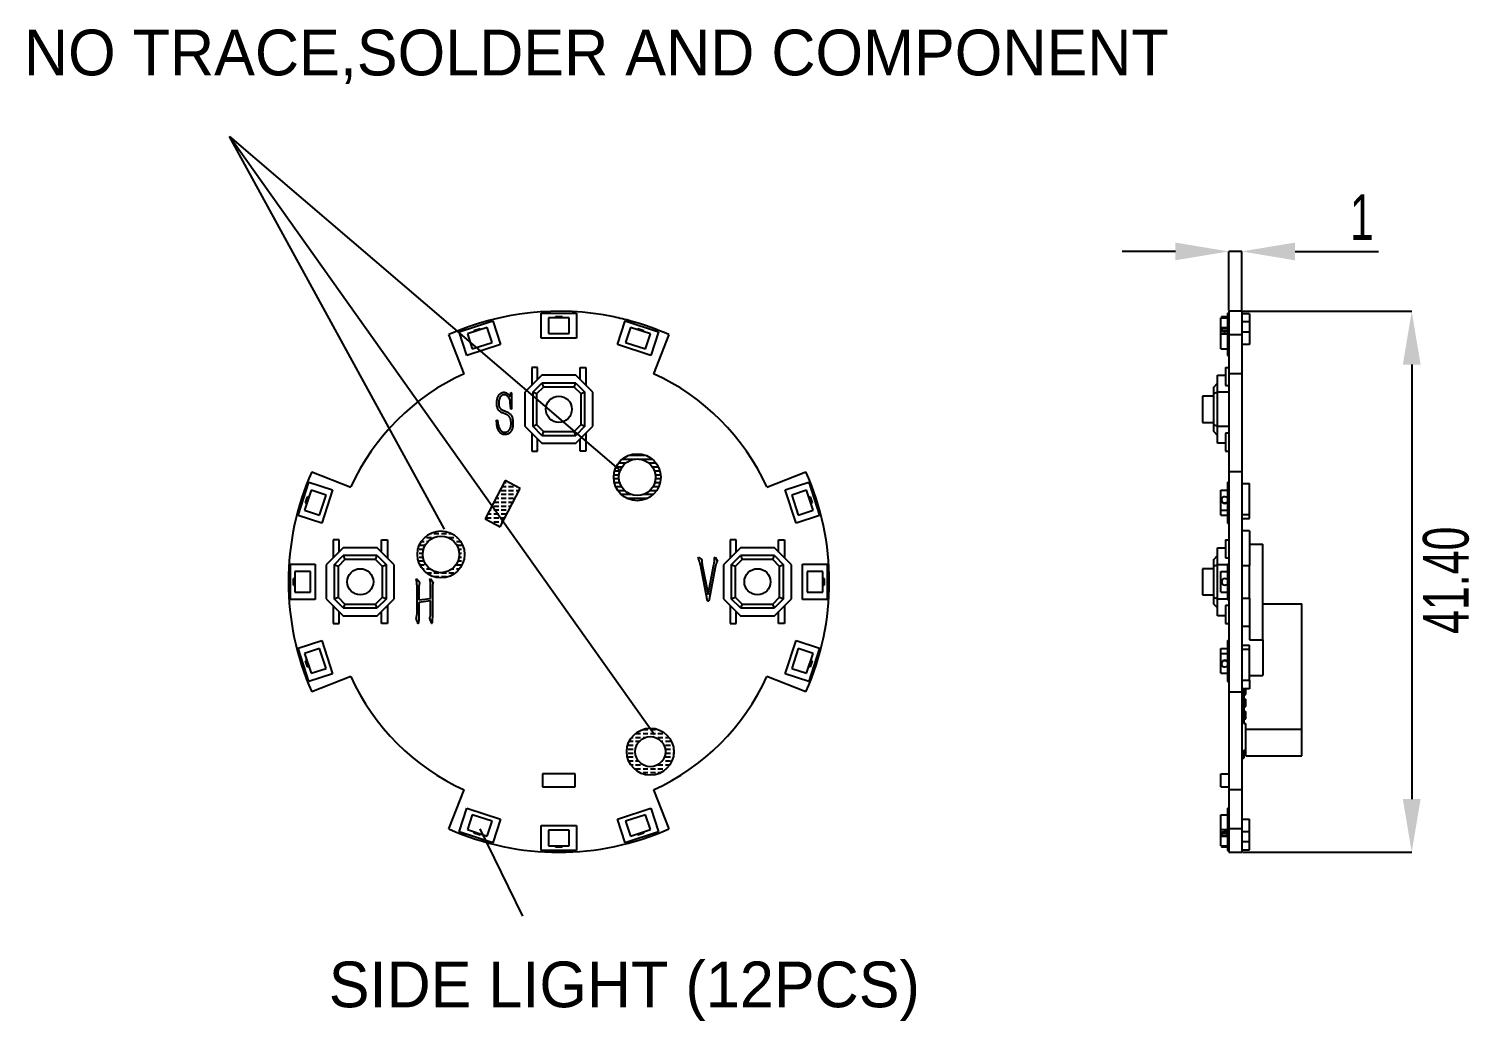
# Model space of a CAD drawing. Header units: millimetres. Extents: x 56 to 434, y 47 to 252.
# Drawn here: x 55.9 to 166.7, y 47.8 to 123.7 of the extents above; entities that cross this region are included whole.
import ezdxf
from ezdxf.lldxf.tags import DXFTag

# ---------------------------------------------------------------- set-up
doc = ezdxf.new("R2010")
doc.units = ezdxf.units.MM
doc.header["$PDSIZE"] = -1
doc.layers.add('PART', color=102, linetype='HIDDEN')
doc.styles.add('SLDTEXTSTYLE0', font='TXT', dxfattribs={"width": 0.7})
tags = doc.linetypes.add('HIDDEN', pattern=[1.905, 1.27, -0.635]).pattern_tags.tags
tags[6:7] = [DXFTag(74, 4), DXFTag(75, 0), DXFTag(340, '0'), DXFTag(46, 1.0), DXFTag(50, 0.0), DXFTag(44, 0.0), DXFTag(45, 0.0)]
tags[4:5] = [DXFTag(74, 4), DXFTag(75, 0), DXFTag(340, '0'), DXFTag(46, 1.0), DXFTag(50, 0.0), DXFTag(44, 0.0), DXFTag(45, 0.0)]
doc.dimstyles.new('SLDDIMSTYLE0', dxfattribs={"dimtxt": 3.5, "dimasz": 4.08, "dimexe": 0, "dimexo": 0.0625, "dimgap": 0.875, "dimtad": 2, "dimrnd": 1e-09, "dimzin": 4, "dimdsep": 46, "dimtxsty": 'SLDTEXTSTYLE0', "dimsah": 1, "dimcen": 0.09, "dimadec": 0, "dimazin": 1, "dimtfac": 1, "dimtofl": 0, "dimtmove": 0, "dimatfit": 3, "dimfxl": 0, "dimfrac": 2, "dimtolj": 1, "dimtzin": 12, "dimarcsym": 0})
doc.dimstyles.new('SLDDIMSTYLE1', dxfattribs={"dimtxt": 3.5, "dimasz": 4.08, "dimexe": 0, "dimexo": 0.0625, "dimgap": 0.875, "dimtad": 2, "dimrnd": 1e-09, "dimzin": 12, "dimdsep": 46, "dimtxsty": 'SLDTEXTSTYLE0', "dimsah": 1, "dimcen": 0.09, "dimadec": 0, "dimazin": 3, "dimtfac": 1, "dimtmove": 0, "dimatfit": 0, "dimfxl": 0, "dimfrac": 2, "dimtolj": 1, "dimtzin": 12, "dimarcsym": 0})
pattern_1 = [(0, (-117.66088, -161.7837), (0, 0.3), [0.381, -0.1905])]

# ---------------------------------------------------------------- blocks, each defined once
blk = doc.blocks.new('*D5')
at = {"color": 0, "linetype": 'ByBlock', "lineweight": -2}
for p, q in [((148.83, 102.12), (161.78, 102.12)), ((161.78, 98.04), (161.78, 64.8)), ((148.83, 60.72), (161.78, 60.72))]:
    blk.add_line(p, q, dxfattribs=at)
at = {"color": 0, "linetype": 'ByBlock'}
for points in [[(161.78, 102.12), (161.1, 98.04), (162.46, 98.04)], [(161.78, 60.72), (161.1, 64.8), (162.46, 64.8)]]:
    blk.add_solid(points, dxfattribs=at)
at = {"layer": 'DEFPOINTS', "color": 0, "linetype": 'ByBlock'}
for p in [(148.77, 102.12), (148.77, 60.72)]:
    blk.add_point(p, dxfattribs=at)
at = {"color": 0, "linetype": 'ByBlock', "insert": (164.41, 81.54), "char_height": 3.5, "attachment_point": 5, "rotation": 90, "style": 'SLDTEXTSTYLE0'}
blk.add_mtext('41.40', dxfattribs=at)
blk = doc.blocks.new('*D6')
at = {"color": 0, "linetype": 'ByBlock', "lineweight": -2}
for p, q in [((143.69, 106.7), (139.61, 106.7)), ((147.77, 102.18), (147.77, 106.7)), ((148.77, 106.7), (147.77, 106.7)), ((148.77, 102.18), (148.77, 106.7)), ((152.85, 106.7), (159.24, 106.7))]:
    blk.add_line(p, q, dxfattribs=at)
at = {"color": 0, "linetype": 'ByBlock'}
for points in [[(147.77, 106.7), (143.69, 107.38), (143.69, 106.02)], [(148.77, 106.7), (152.85, 107.38), (152.85, 106.02)]]:
    blk.add_solid(points, dxfattribs=at)
at = {"layer": 'DEFPOINTS', "color": 0, "linetype": 'ByBlock'}
for p in [(147.77, 102.12), (148.77, 102.12)]:
    blk.add_point(p, dxfattribs=at)
at = {"color": 0, "linetype": 'ByBlock', "insert": (157.96, 109.32), "char_height": 3.5, "attachment_point": 5, "style": 'SLDTEXTSTYLE0'}
blk.add_mtext('1', dxfattribs=at)

msp = doc.modelspace()

# ---------------------------------------------------------------- hatches: boundary and pattern name
at = {"layer": 'PART'}
h = msp.add_hatch(dxfattribs=at)
h.set_pattern_fill('_USER', color=256, scale=0.3, style=0, pattern_type=0)
h.set_pattern_definition([(0, (-117.66088, -161.7837), (0, 0.3), [])])
h.paths.add_polyline_path([(104.297, 89.421, 1), (100.697, 89.421, 1)])
h.paths.add_polyline_path([(103.897, 89.421, -1), (101.097, 89.421, -1)], flags=16)
h = msp.add_hatch(dxfattribs=at)
h.set_pattern_fill('_USER', color=256, scale=0.3, style=0, pattern_type=0)
h.set_pattern_definition(pattern_1)
h.paths.add_polyline_path([(92.016, 85.639), (93.54, 88.566), (92.387, 89.167), (90.863, 86.239)])
h = msp.add_hatch(dxfattribs=at)
h.set_pattern_fill('_USER', color=256, scale=0.3, style=0, pattern_type=0)
h.set_pattern_definition(pattern_1)
h.paths.add_polyline_path([(89.274, 83.518, 1), (85.674, 83.518, 1)])
h.paths.add_polyline_path([(88.874, 83.518, -1), (86.074, 83.518, -1)], flags=16)
h = msp.add_hatch(dxfattribs=at)
h.set_pattern_fill('_USER', color=256, scale=0.3, style=0, pattern_type=0)
h.set_pattern_definition(pattern_1)
h.paths.add_polyline_path([(105.297, 68.421, 1), (101.697, 68.421, 1)])
h.paths.add_polyline_path([(104.647, 68.421, 1), (102.347, 68.421, 1)], flags=16)

# ---------------------------------------------------------------- linework, layer by layer
at = {"lineweight": 25}
for p, q in [((148.772, 102.121), (147.772, 102.121)), ((147.772, 102.121), (147.772, 101.687)), ((148.772, 102.121), (148.772, 100.333)), ((101.952, 101.256), (102.012, 101.372)), ((147.772, 101.687), (147.782, 101.687)), ((147.772, 101.687), (147.772, 101.382)), ((147.782, 101.372), (147.772, 101.372)), ((147.772, 101.372), (147.772, 100.333)), ((147.782, 101.372), (147.782, 101.687)), ((89.243, 97.346), (88.083, 100.333)), ((104.912, 100.333), (103.752, 97.346)), ((147.772, 100.333), (148.772, 100.333)), ((147.772, 100.333), (147.772, 97.346)), ((148.772, 100.333), (148.772, 97.346)), ((148.772, 97.346), (147.772, 97.346)), ((147.772, 97.346), (147.772, 89.835)), ((148.772, 97.346), (148.772, 89.835)), ((77.585, 89.835), (80.572, 88.675)), ((112.423, 88.675), (115.41, 89.835)), ((147.772, 89.835), (147.772, 73.006)), ((148.772, 89.835), (147.772, 89.835)), ((148.772, 89.835), (148.772, 73.006)), ((80.572, 74.166), (77.585, 73.006)), ((115.41, 73.006), (112.423, 74.166)), ((147.772, 73.006), (148.772, 73.006)), ((147.772, 73.006), (147.772, 65.495)), ((148.772, 73.006), (148.772, 65.495)), ((148.772, 71.585), (148.773, 71.585)), ((88.083, 62.508), (89.243, 65.495)), ((103.752, 65.495), (104.912, 62.508)), ((148.772, 65.495), (147.772, 65.495)), ((147.772, 65.495), (147.772, 62.508)), ((148.772, 66.381), (148.773, 66.381)), ((148.772, 65.495), (148.772, 62.508)), ((148.772, 62.508), (147.772, 62.508)), ((147.772, 62.508), (147.772, 60.721)), ((148.772, 62.508), (148.772, 60.721)), ((147.772, 60.721), (148.772, 60.721))]:
    msp.add_line(p, q, dxfattribs=at)
at = {"color": 7, "linetype": 'Continuous', "lineweight": 25}
for p, q in [((92.714, 95.682), (92.775, 95.586)), ((92.775, 95.586), (92.825, 95.894)), ((92.825, 95.894), (92.875, 95.888)), ((92.875, 95.888), (92.875, 94.63)), ((92.408, 94.257), (92.191, 94.338)), ((92.287, 94.524), (92.463, 94.454)), ((92.815, 94.625), (92.78, 95.158)), ((92.875, 94.63), (92.815, 94.625)), ((91.728, 93.779), (91.798, 93.779)), ((91.748, 93.512), (91.728, 93.779)), ((107.154, 83.241), (107.189, 83.301)), ((107.189, 83.175), (107.154, 83.241)), ((107.189, 83.301), (107.456, 83.111)), ((108.402, 83.292), (108.457, 83.316)), ((108.407, 83.211), (108.402, 83.292)), ((108.457, 83.316), (108.633, 83.005)), ((107.873, 79.944), (107.33, 82.738)), ((107.471, 82.723), (107.919, 80.442)), ((107.919, 80.442), (108.367, 82.738)), ((108.492, 82.632), (107.964, 79.949)), ((85.577, 81.614), (85.623, 81.659)), ((85.603, 81.529), (85.577, 81.614)), ((85.623, 81.659), (85.844, 81.362)), ((85.643, 79.279), (85.643, 81.02)), ((85.779, 81), (85.779, 80.033)), ((86.615, 81.624), (86.659, 81.675)), ((86.635, 81.543), (86.615, 81.624)), ((86.659, 81.675), (86.877, 81.373)), ((86.68, 80.139), (86.68, 81.03)), ((86.821, 80.965), (86.821, 78.931)), ((86.68, 79.953), (85.773, 79.842)), ((85.773, 79.842), (85.779, 78.755)), ((85.779, 80.033), (86.68, 80.139)), ((86.68, 79.379), (86.68, 79.953)), ((107.964, 79.949), (107.873, 79.944)), ((86.821, 78.931), (86.8, 78.393)), ((85.673, 78.352), (85.612, 78.538)), ((85.709, 78.246), (85.673, 78.352)), ((86.715, 78.352), (86.655, 78.528)), ((86.745, 78.292), (86.715, 78.352))]:
    msp.add_line(p, q, dxfattribs=at)
at = {"lineweight": 25}
for centre, radius in [((102.497, 89.421), 1.4), ((87.474, 83.518), 1.4), ((103.497, 68.421), 1.15)]:
    msp.add_circle(centre, radius, dxfattribs=at)
for radius, start, end in [(20.7, 78.25575, 113.98447), (20.7, 74.54824, 78.25575), (20.7, 66.01553, 74.54824), (17.5, 114.49131, 155.50869), (17.5, 24.49131, 65.50869), (20.7, 156.01553, 203.98447), (20.7, 336.01553, 23.98447), (17.5, 204.49131, 245.50869), (17.5, 294.49131, 335.50869), (20.7, 246.01553, 293.98447)]:
    msp.add_arc((96.497, 81.421), radius, start, end, dxfattribs=at)
at = {"color": 7, "linetype": 'Continuous', "lineweight": 25}
for points, knots in [([(91.748, 95.118), (91.748, 95.143), (91.748, 95.192), (91.754, 95.262), (91.762, 95.327), (91.778, 95.406), (91.807, 95.499), (91.851, 95.603), (91.902, 95.695), (91.961, 95.773), (92.028, 95.834), (92.089, 95.876), (92.145, 95.901), (92.193, 95.915), (92.246, 95.922), (92.283, 95.923), (92.302, 95.924)], [0, 0, 0, 0, 0.0693689, 0.1340961, 0.1944034, 0.249753, 0.3566337, 0.4618581, 0.5611715, 0.6488014, 0.7299612, 0.8107132, 0.8528256, 0.897818, 0.9470539, 1, 1, 1, 1]), ([(92.317, 95.738), (92.3, 95.737), (92.265, 95.736), (92.221, 95.725), (92.184, 95.712), (92.153, 95.694), (92.119, 95.671), (92.084, 95.642), (92.048, 95.608), (92.017, 95.569), (91.989, 95.527), (91.959, 95.466), (91.93, 95.388), (91.91, 95.307), (91.902, 95.24), (91.896, 95.183), (91.893, 95.119), (91.89, 95.05), (91.893, 94.979), (91.903, 94.909), (91.921, 94.843), (91.94, 94.801), (91.949, 94.781)], [0, 0, 0, 0, 0.0432019, 0.0886986, 0.1137643, 0.144105, 0.1787282, 0.2188064, 0.2609308, 0.3027924, 0.34585, 0.3897707, 0.475795, 0.5578618, 0.6006951, 0.6490534, 0.703636, 0.7638591, 0.8253717, 0.8849615, 0.9429257, 1, 1, 1, 1]), ([(92.302, 95.924), (92.323, 95.921), (92.366, 95.916), (92.429, 95.899), (92.489, 95.875), (92.546, 95.842), (92.598, 95.805), (92.645, 95.767), (92.683, 95.725), (92.704, 95.696), (92.714, 95.682)], [0, 0, 0, 0, 0.1312445, 0.2610274, 0.3932258, 0.527269, 0.6585223, 0.7808288, 0.8941981, 1, 1, 1, 1]), ([(92.78, 95.158), (92.775, 95.188), (92.767, 95.243), (92.75, 95.317), (92.735, 95.378), (92.711, 95.439), (92.675, 95.505), (92.622, 95.576), (92.559, 95.639), (92.485, 95.689), (92.404, 95.727), (92.345, 95.734), (92.317, 95.738)], [0, 0, 0, 0, 0.11164748, 0.20638386, 0.28315072, 0.34466337, 0.4518832, 0.56032169, 0.6708905, 0.78277924, 0.89382318, 1, 1, 1, 1]), ([(92.191, 94.338), (92.157, 94.353), (92.09, 94.382), (91.999, 94.441), (91.919, 94.513), (91.855, 94.6), (91.806, 94.701), (91.776, 94.796), (91.759, 94.881), (91.752, 94.954), (91.747, 95.034), (91.747, 95.089), (91.748, 95.118)], [0, 0, 0, 0, 0.1141641, 0.226226, 0.3359182, 0.4444773, 0.5589533, 0.6835543, 0.7519007, 0.8279341, 0.9097919, 1, 1, 1, 1]), ([(91.949, 94.781), (91.96, 94.762), (91.98, 94.725), (92.018, 94.676), (92.063, 94.636), (92.126, 94.595), (92.201, 94.559), (92.261, 94.535), (92.287, 94.524)], [0, 0, 0, 0, 0.14871644, 0.2900198, 0.42566196, 0.55895478, 0.80371134, 1, 1, 1, 1]), ([(92.84, 93.603), (92.838, 93.64), (92.833, 93.709), (92.817, 93.804), (92.798, 93.883), (92.772, 93.949), (92.741, 94.003), (92.708, 94.051), (92.671, 94.095), (92.629, 94.132), (92.582, 94.167), (92.53, 94.2), (92.472, 94.231), (92.43, 94.248), (92.408, 94.257)], [0, 0, 0, 0, 0.13154062, 0.2455106, 0.34149973, 0.42255423, 0.49470582, 0.56346962, 0.63126908, 0.6970796, 0.76472279, 0.83792601, 0.91594493, 1, 1, 1, 1]), ([(92.463, 94.454), (92.485, 94.444), (92.526, 94.424), (92.585, 94.394), (92.639, 94.363), (92.7, 94.322), (92.768, 94.268), (92.835, 94.194), (92.889, 94.109), (92.923, 94.011), (92.95, 93.904), (92.968, 93.789), (92.98, 93.662), (92.985, 93.527), (92.983, 93.387), (92.965, 93.295), (92.956, 93.251)], [0, 0, 0, 0, 0.0502318, 0.0967182, 0.1395392, 0.1790849, 0.2518459, 0.3206371, 0.3884558, 0.4610159, 0.5380331, 0.6195181, 0.7071392, 0.804875, 0.9041766, 1, 1, 1, 1]), ([(92.372, 92.682), (92.349, 92.682), (92.304, 92.682), (92.239, 92.693), (92.177, 92.712), (92.119, 92.741), (92.065, 92.777), (92.015, 92.82), (91.969, 92.869), (91.925, 92.923), (91.887, 92.985), (91.852, 93.051), (91.823, 93.124), (91.789, 93.226), (91.76, 93.356), (91.752, 93.461), (91.748, 93.512)], [0, 0, 0, 0, 0.0595616, 0.1165805, 0.1722431, 0.227804, 0.2837967, 0.3407163, 0.3988406, 0.4591705, 0.5219991, 0.5868252, 0.6547177, 0.7255173, 0.8666575, 1, 1, 1, 1]), ([(91.798, 93.779), (91.803, 93.748), (91.81, 93.687), (91.824, 93.599), (91.837, 93.519), (91.854, 93.422), (91.881, 93.313), (91.923, 93.194), (91.977, 93.09), (92.036, 93.017), (92.086, 92.966), (92.126, 92.937), (92.165, 92.912), (92.218, 92.89), (92.284, 92.873), (92.337, 92.873), (92.362, 92.873)], [0, 0, 0, 0, 0.0810465, 0.155922, 0.2258004, 0.2894465, 0.4054238, 0.5110716, 0.6087032, 0.7028468, 0.7480221, 0.7900216, 0.8286416, 0.8657668, 0.9348014, 1, 1, 1, 1]), ([(92.362, 92.873), (92.385, 92.874), (92.429, 92.876), (92.491, 92.889), (92.547, 92.909), (92.597, 92.94), (92.642, 92.978), (92.683, 93.022), (92.72, 93.071), (92.751, 93.127), (92.778, 93.184), (92.8, 93.241), (92.817, 93.297), (92.828, 93.351), (92.836, 93.408), (92.84, 93.469), (92.843, 93.535), (92.841, 93.58), (92.84, 93.603)], [0, 0, 0, 0, 0.0692541, 0.1328478, 0.1936413, 0.2522469, 0.3115568, 0.3717354, 0.4341576, 0.4998082, 0.5653665, 0.6281203, 0.6867457, 0.7425953, 0.7993006, 0.8617367, 0.9278424, 1, 1, 1, 1]), ([(92.956, 93.251), (92.945, 93.206), (92.924, 93.119), (92.878, 93.018), (92.837, 92.948), (92.807, 92.902), (92.778, 92.862), (92.739, 92.816), (92.678, 92.767), (92.608, 92.729), (92.543, 92.704), (92.49, 92.691), (92.432, 92.684), (92.392, 92.682), (92.372, 92.682)], [0, 0, 0, 0, 0.1557019, 0.301585, 0.3691285, 0.43024, 0.4858683, 0.5357563, 0.6339045, 0.744896, 0.804807, 0.8661707, 0.9312209, 1, 1, 1, 1]), ([(107.33, 82.738), (107.327, 82.75), (107.321, 82.776), (107.31, 82.817), (107.297, 82.865), (107.282, 82.916), (107.267, 82.967), (107.253, 83.013), (107.241, 83.052), (107.227, 83.092), (107.211, 83.133), (107.196, 83.162), (107.189, 83.175)], [0, 0, 0, 0, 0.07968552, 0.17349738, 0.28065136, 0.40201394, 0.52182393, 0.62675558, 0.71324812, 0.7854155, 0.90230501, 1, 1, 1, 1]), ([(107.456, 83.111), (107.451, 83.091), (107.443, 83.056), (107.436, 83.001), (107.438, 82.943), (107.445, 82.878), (107.458, 82.803), (107.466, 82.75), (107.471, 82.723)], [0, 0, 0, 0, 0.1497219, 0.2819623, 0.4190473, 0.5912416, 0.7859206, 1, 1, 1, 1]), ([(108.367, 82.738), (108.372, 82.767), (108.383, 82.829), (108.393, 82.91), (108.401, 82.975), (108.405, 83.021), (108.409, 83.06), (108.411, 83.084), (108.412, 83.095)], [0, 0, 0, 0, 0.2454617, 0.5295513, 0.6733961, 0.7982659, 0.9085075, 1, 1, 1, 1]), ([(108.412, 83.095), (108.412, 83.115), (108.412, 83.154), (108.409, 83.192), (108.407, 83.211)], [0, 0, 0, 0, 0.5123005, 1, 1, 1, 1]), ([(108.633, 83.005), (108.624, 82.989), (108.609, 82.962), (108.585, 82.923), (108.562, 82.878), (108.543, 82.833), (108.525, 82.786), (108.514, 82.741), (108.502, 82.689), (108.496, 82.652), (108.492, 82.632)], [0, 0, 0, 0, 0.1313557, 0.2344098, 0.3447175, 0.5025136, 0.6010641, 0.7162225, 0.8493854, 1, 1, 1, 1]), ([(85.643, 81.02), (85.643, 81.052), (85.642, 81.12), (85.637, 81.208), (85.632, 81.281), (85.629, 81.332), (85.624, 81.376), (85.619, 81.424), (85.613, 81.474), (85.606, 81.512), (85.603, 81.529)], [0, 0, 0, 0, 0.1854518, 0.4047735, 0.5174356, 0.6155323, 0.7021206, 0.7754882, 0.8991812, 1, 1, 1, 1]), ([(85.844, 81.362), (85.838, 81.346), (85.827, 81.316), (85.813, 81.27), (85.801, 81.219), (85.79, 81.155), (85.78, 81.079), (85.779, 81.026), (85.779, 81)], [0, 0, 0, 0, 0.1433138, 0.259238, 0.3852683, 0.5713274, 0.7843819, 1, 1, 1, 1]), ([(86.68, 81.03), (86.679, 81.062), (86.679, 81.131), (86.675, 81.22), (86.673, 81.294), (86.669, 81.344), (86.666, 81.386), (86.658, 81.431), (86.649, 81.483), (86.64, 81.523), (86.635, 81.543)], [0, 0, 0, 0, 0.1834302, 0.4030602, 0.5157874, 0.6128147, 0.694009, 0.7612048, 0.8801701, 1, 1, 1, 1]), ([(86.877, 81.373), (86.871, 81.356), (86.86, 81.326), (86.847, 81.281), (86.839, 81.231), (86.831, 81.181), (86.825, 81.131), (86.822, 81.082), (86.821, 81.026), (86.821, 80.986), (86.821, 80.965)], [0, 0, 0, 0, 0.1292702, 0.230196, 0.3400455, 0.4948944, 0.5927366, 0.7100108, 0.8451197, 1, 1, 1, 1]), ([(85.612, 78.538), (85.608, 78.55), (85.6, 78.57), (85.591, 78.598), (85.585, 78.619), (85.584, 78.641), (85.591, 78.669), (85.601, 78.709), (85.614, 78.762), (85.625, 78.826), (85.636, 78.891), (85.639, 78.939), (85.641, 78.972), (85.642, 78.996), (85.641, 79.026), (85.643, 79.064), (85.642, 79.108), (85.643, 79.158), (85.643, 79.216), (85.643, 79.257), (85.643, 79.279)], [0, 0, 0, 0, 0.0496893, 0.0883603, 0.1180196, 0.1369353, 0.1753499, 0.2296035, 0.3021856, 0.3942214, 0.4887055, 0.5664808, 0.5883754, 0.6202048, 0.6609663, 0.7106854, 0.7693422, 0.836954, 0.9135061, 1, 1, 1, 1]), ([(85.779, 78.755), (85.778, 78.726), (85.778, 78.662), (85.771, 78.564), (85.766, 78.465), (85.761, 78.381), (85.758, 78.315), (85.75, 78.265), (85.742, 78.238), (85.73, 78.214), (85.713, 78.227), (85.71, 78.239), (85.709, 78.246)], [0, 0, 0, 0, 0.1480742, 0.3311759, 0.5129923, 0.6573886, 0.7696591, 0.8545304, 0.9099039, 0.9382561, 0.9579075, 1, 1, 1, 1]), ([(86.655, 78.528), (86.648, 78.544), (86.637, 78.572), (86.624, 78.608), (86.615, 78.633), (86.616, 78.655), (86.628, 78.676), (86.638, 78.707), (86.651, 78.746), (86.66, 78.793), (86.669, 78.841), (86.675, 78.887), (86.678, 78.928), (86.68, 78.96), (86.68, 78.987), (86.68, 79.012), (86.68, 79.047), (86.68, 79.093), (86.68, 79.15), (86.68, 79.217), (86.68, 79.295), (86.68, 79.35), (86.68, 79.379)], [0, 0, 0, 0, 0.0595072, 0.1033724, 0.1336697, 0.1500594, 0.177893, 0.215501, 0.2631918, 0.3204687, 0.3799509, 0.432094, 0.4805258, 0.5253532, 0.5425818, 0.5718703, 0.6123574, 0.665766, 0.7312345, 0.808763, 0.8983515, 1, 1, 1, 1]), ([(86.765, 78.246), (86.762, 78.25), (86.75, 78.262), (86.747, 78.28), (86.745, 78.292)], [0, 0, 0, 0, 0.2921926, 1, 1, 1, 1]), ([(86.8, 78.393), (86.8, 78.38), (86.798, 78.357), (86.797, 78.327), (86.793, 78.302), (86.791, 78.279), (86.786, 78.26), (86.781, 78.245), (86.77, 78.238), (86.767, 78.244), (86.765, 78.246)], [0, 0, 0, 0, 0.222757, 0.4055774, 0.5534073, 0.6653835, 0.81639, 0.905887, 0.9496863, 1, 1, 1, 1])]:
    msp.add_open_spline(points, degree=3, knots=knots, dxfattribs=at)
at = {"layer": 'PART'}
for p, q in [((87.732, 85.442), (71.274, 115.501)), ((71.274, 115.501), (101.235, 89.897)), ((103.815, 69.702), (71.274, 115.501)), ((90.454, 62.53), (93.723, 55.833))]:
    msp.add_line(p, q, dxfattribs=at)
at = {"layer": 'PART', "lineweight": 25}
for p, q in [((95.147, 101.971), (97.847, 101.971)), ((95.147, 100.071), (95.147, 101.971)), ((97.847, 101.971), (97.847, 100.071)), ((147.672, 101.971), (147.672, 101.382)), ((147.672, 101.971), (147.772, 101.971)), ((149.372, 101.921), (148.772, 101.921)), ((149.372, 101.921), (149.372, 101.303)), ((88.863, 100.548), (91.431, 101.382)), ((91.016, 100.879), (89.494, 100.385)), ((89.986, 100.65), (90.462, 100.804)), ((90.493, 100.709), (90.462, 100.804)), ((91.387, 99.738), (91.016, 100.879)), ((91.431, 101.382), (92.018, 99.575)), ((95.697, 101.621), (95.697, 100.421)), ((97.297, 101.621), (95.697, 101.621)), ((96.247, 101.721), (96.247, 101.621)), ((96.247, 101.721), (96.747, 101.721)), ((96.747, 101.621), (96.747, 101.721)), ((97.297, 100.421), (97.297, 101.621)), ((100.976, 99.575), (101.564, 101.382)), ((101.564, 101.382), (104.131, 100.548)), ((101.979, 100.879), (101.608, 99.738)), ((103.5, 100.385), (101.979, 100.879)), ((102.532, 100.804), (102.502, 100.709)), ((102.532, 100.804), (103.008, 100.65)), ((147.172, 100.879), (147.172, 101.621)), ((147.172, 101.621), (147.672, 101.621)), ((147.172, 100.385), (147.172, 100.879)), ((147.172, 100.879), (147.672, 100.879)), ((147.222, 101.721), (147.222, 101.621)), ((147.222, 101.721), (147.672, 101.721)), ((147.672, 101.382), (147.772, 101.382)), ((147.672, 101.382), (147.672, 100.548)), ((147.772, 101.382), (147.772, 101.372)), ((149.372, 101.303), (148.772, 101.303)), ((149.372, 101.303), (149.372, 100.531)), ((89.45, 98.741), (88.863, 100.548)), ((89.494, 100.385), (89.865, 99.243)), ((89.865, 99.243), (91.387, 99.738)), ((89.986, 100.65), (90.017, 100.555)), ((97.847, 100.071), (95.147, 100.071)), ((95.697, 100.421), (97.297, 100.421)), ((101.608, 99.738), (103.129, 99.243)), ((102.977, 100.555), (103.008, 100.65)), ((103.129, 99.243), (103.5, 100.385)), ((104.131, 100.548), (103.544, 98.741)), ((147.172, 100.385), (147.672, 100.385)), ((147.172, 99.243), (147.172, 100.385)), ((147.222, 100.727), (147.222, 100.632)), ((147.672, 100.548), (147.772, 100.548)), ((147.672, 100.548), (147.672, 98.741)), ((149.372, 100.531), (148.772, 100.531)), ((149.372, 100.531), (149.372, 99.58)), ((92.018, 99.575), (89.45, 98.741)), ((103.544, 98.741), (100.976, 99.575)), ((147.172, 99.243), (147.672, 99.243)), ((147.672, 98.741), (147.772, 98.741)), ((149.372, 99.58), (148.772, 99.58)), ((94.872, 97.821), (94.422, 97.821)), ((94.422, 97.821), (94.422, 96.446)), ((94.872, 96.896), (94.872, 97.821)), ((98.122, 97.821), (98.572, 97.821)), ((98.122, 96.896), (98.122, 97.821)), ((98.572, 97.821), (98.572, 96.446)), ((147.522, 97.821), (147.522, 96.446)), ((147.522, 97.821), (147.772, 97.821)), ((95.197, 97.221), (93.897, 95.921)), ((94.497, 95.921), (95.197, 96.621)), ((97.797, 97.221), (95.197, 97.221)), ((95.197, 96.621), (95.321, 96.321)), ((97.797, 96.621), (95.197, 96.621)), ((97.673, 96.321), (97.797, 96.621)), ((99.097, 95.921), (97.797, 97.221)), ((97.797, 96.621), (98.497, 95.921)), ((146.622, 96.321), (146.922, 96.621)), ((146.922, 95.921), (146.922, 97.221)), ((146.922, 97.221), (147.522, 97.221)), ((147.522, 96.446), (147.772, 96.446)), ((93.897, 95.921), (93.897, 93.321)), ((94.497, 95.921), (94.497, 93.321)), ((94.797, 95.796), (94.497, 95.921)), ((95.321, 96.321), (94.797, 95.796)), ((94.797, 95.796), (94.797, 93.445)), ((97.673, 96.321), (95.321, 96.321)), ((98.197, 95.796), (97.673, 96.321)), ((98.497, 95.921), (98.197, 95.796)), ((98.197, 93.445), (98.197, 95.796)), ((98.497, 93.321), (98.497, 95.921)), ((99.097, 93.321), (99.097, 95.921)), ((146.622, 95.621), (145.772, 95.621)), ((145.772, 95.621), (145.772, 93.621)), ((146.622, 95.796), (146.622, 96.321)), ((146.922, 95.921), (146.622, 95.796)), ((146.622, 93.445), (146.622, 95.796)), ((146.922, 93.321), (146.922, 95.921)), ((147.772, 95.921), (146.922, 95.921)), ((93.897, 93.321), (95.197, 92.021)), ((94.497, 93.321), (94.797, 93.445)), ((95.197, 92.621), (94.497, 93.321)), ((94.797, 93.445), (95.321, 92.921)), ((97.673, 92.921), (98.197, 93.445)), ((98.497, 93.321), (97.797, 92.621)), ((97.797, 92.021), (99.097, 93.321)), ((98.197, 93.445), (98.497, 93.321)), ((145.772, 93.621), (146.622, 93.621)), ((146.622, 93.445), (146.922, 93.321)), ((146.622, 92.921), (146.622, 93.445)), ((146.922, 93.321), (147.772, 93.321)), ((146.922, 92.021), (146.922, 93.321)), ((94.422, 92.796), (94.422, 91.421)), ((94.872, 91.421), (94.872, 92.346)), ((95.321, 92.921), (95.197, 92.621)), ((95.197, 92.621), (97.797, 92.621)), ((95.197, 92.021), (97.797, 92.021)), ((95.321, 92.921), (97.673, 92.921)), ((97.797, 92.621), (97.673, 92.921)), ((98.122, 91.421), (98.122, 92.346)), ((98.572, 92.796), (98.572, 91.421)), ((146.922, 92.621), (146.622, 92.921)), ((147.522, 92.021), (146.922, 92.021)), ((147.772, 92.796), (147.522, 92.796)), ((147.522, 92.796), (147.522, 91.421)), ((94.422, 91.421), (94.872, 91.421)), ((98.572, 91.421), (98.122, 91.421)), ((147.522, 91.421), (147.772, 91.421)), ((76.536, 86.487), (77.37, 89.055)), ((77.37, 89.055), (79.177, 88.468)), ((92.387, 89.167), (90.863, 86.239)), ((93.54, 88.566), (92.387, 89.167)), ((113.817, 88.468), (115.624, 89.055)), ((115.624, 89.055), (116.459, 86.487)), ((147.672, 89.055), (147.772, 89.055)), ((147.672, 89.055), (147.672, 86.487)), ((148.772, 88.944), (149.372, 88.944)), ((149.372, 86.567), (149.372, 88.944)), ((77.533, 88.423), (77.039, 86.902)), ((77.114, 87.456), (77.268, 87.931)), ((77.363, 87.9), (77.268, 87.931)), ((78.674, 88.053), (77.533, 88.423)), ((78.18, 86.531), (78.674, 88.053)), ((79.177, 88.468), (78.343, 85.9)), ((92.016, 85.639), (93.54, 88.566)), ((114.652, 85.9), (113.817, 88.468)), ((115.461, 88.423), (114.32, 88.053)), ((114.32, 88.053), (114.815, 86.531)), ((115.956, 86.902), (115.461, 88.423)), ((115.726, 87.931), (115.631, 87.9)), ((115.726, 87.931), (115.881, 87.456)), ((147.172, 86.902), (147.172, 88.423)), ((147.172, 88.423), (147.672, 88.423)), ((147.222, 87.694), (147.222, 87.663)), ((78.343, 85.9), (76.536, 86.487)), ((77.039, 86.902), (78.18, 86.531)), ((77.114, 87.456), (77.209, 87.425)), ((116.459, 86.487), (114.652, 85.9)), ((114.815, 86.531), (115.956, 86.902)), ((115.786, 87.425), (115.881, 87.456)), ((147.172, 86.902), (147.672, 86.902)), ((147.172, 86.531), (147.172, 86.902)), ((147.172, 86.531), (147.672, 86.531)), ((147.672, 86.487), (147.772, 86.487)), ((147.672, 86.487), (147.672, 85.9)), ((148.772, 86.567), (149.372, 86.567)), ((149.372, 86.258), (149.372, 86.567)), ((90.863, 86.239), (92.016, 85.639)), ((147.672, 85.9), (147.772, 85.9)), ((148.772, 86.258), (149.372, 86.258)), ((149.372, 85.311), (148.772, 85.311)), ((149.372, 85.311), (149.372, 82.671)), ((79.672, 84.621), (79.222, 84.621)), ((79.222, 84.621), (79.222, 83.246)), ((79.672, 83.696), (79.672, 84.621)), ((82.922, 84.621), (83.372, 84.621)), ((82.922, 83.696), (82.922, 84.621)), ((83.372, 84.621), (83.372, 83.246)), ((109.622, 84.621), (109.622, 83.246)), ((110.072, 84.621), (109.622, 84.621)), ((110.072, 83.696), (110.072, 84.621)), ((113.322, 84.621), (113.772, 84.621)), ((113.322, 83.696), (113.322, 84.621)), ((113.772, 84.621), (113.772, 83.246)), ((147.522, 84.621), (147.772, 84.621)), ((147.522, 84.621), (147.522, 83.246)), ((149.372, 84.288), (150.372, 84.288)), ((150.372, 76.975), (150.372, 84.288)), ((79.997, 84.021), (78.697, 82.721)), ((79.297, 82.721), (79.997, 83.421)), ((80.121, 83.121), (79.597, 82.596)), ((82.597, 84.021), (79.997, 84.021)), ((79.997, 83.421), (80.121, 83.121)), ((82.597, 83.421), (79.997, 83.421)), ((82.473, 83.121), (80.121, 83.121)), ((82.473, 83.121), (82.597, 83.421)), ((82.997, 82.596), (82.473, 83.121)), ((83.897, 82.721), (82.597, 84.021)), ((82.597, 83.421), (83.297, 82.721)), ((110.397, 84.021), (109.097, 82.721)), ((109.697, 82.721), (110.397, 83.421)), ((110.521, 83.121), (109.997, 82.596)), ((112.997, 84.021), (110.397, 84.021)), ((110.397, 83.421), (110.521, 83.121)), ((112.997, 83.421), (110.397, 83.421)), ((112.873, 83.121), (110.521, 83.121)), ((112.873, 83.121), (112.997, 83.421)), ((113.397, 82.596), (112.873, 83.121)), ((114.297, 82.721), (112.997, 84.021)), ((112.997, 83.421), (113.697, 82.721)), ((146.622, 83.121), (146.922, 83.421)), ((146.622, 82.596), (146.622, 83.121)), ((146.922, 82.721), (146.922, 84.021)), ((146.922, 84.021), (147.522, 84.021)), ((147.522, 83.246), (147.772, 83.246)), ((75.947, 82.771), (77.847, 82.771)), ((75.947, 80.071), (75.947, 82.771)), ((77.497, 82.221), (76.297, 82.221)), ((76.297, 82.221), (76.297, 80.621)), ((77.497, 80.621), (77.497, 82.221)), ((77.847, 82.771), (77.847, 80.071)), ((78.697, 82.721), (78.697, 80.121)), ((79.597, 82.596), (79.297, 82.721)), ((79.297, 82.721), (79.297, 80.121)), ((79.597, 82.596), (79.597, 80.245)), ((83.297, 82.721), (82.997, 82.596)), ((82.997, 80.245), (82.997, 82.596)), ((83.297, 80.121), (83.297, 82.721)), ((83.897, 80.121), (83.897, 82.721)), ((109.097, 82.721), (109.097, 80.121)), ((109.697, 82.721), (109.697, 80.121)), ((109.997, 82.596), (109.697, 82.721)), ((109.997, 82.596), (109.997, 80.245)), ((113.697, 82.721), (113.397, 82.596)), ((113.397, 80.245), (113.397, 82.596)), ((113.697, 80.121), (113.697, 82.721)), ((114.297, 80.121), (114.297, 82.721)), ((115.147, 80.071), (115.147, 82.771)), ((115.147, 82.771), (117.047, 82.771)), ((115.497, 82.221), (115.497, 80.621)), ((116.697, 82.221), (115.497, 82.221)), ((116.697, 80.621), (116.697, 82.221)), ((117.047, 82.771), (117.047, 80.071)), ((146.622, 82.421), (145.772, 82.421)), ((145.772, 82.421), (145.772, 80.421)), ((146.922, 82.721), (146.622, 82.596)), ((146.622, 80.245), (146.622, 82.596)), ((147.672, 82.721), (146.922, 82.721)), ((146.922, 80.121), (146.922, 82.721)), ((147.172, 80.621), (147.172, 82.221)), ((147.172, 82.221), (147.672, 82.221)), ((147.672, 82.771), (147.772, 82.771)), ((147.672, 82.771), (147.672, 80.071)), ((148.772, 82.671), (149.372, 82.671)), ((149.372, 80.171), (149.372, 82.671)), ((76.297, 81.671), (76.197, 81.671)), ((76.197, 81.171), (76.197, 81.671)), ((76.197, 81.171), (76.297, 81.171)), ((116.797, 81.671), (116.697, 81.671)), ((116.697, 81.171), (116.797, 81.171)), ((116.797, 81.671), (116.797, 81.171)), ((77.847, 80.071), (75.947, 80.071)), ((76.297, 80.621), (77.497, 80.621)), ((78.697, 80.121), (79.997, 78.821)), ((79.297, 80.121), (79.597, 80.245)), ((79.997, 79.421), (79.297, 80.121)), ((79.597, 80.245), (80.121, 79.721)), ((82.473, 79.721), (82.997, 80.245)), ((83.297, 80.121), (82.597, 79.421)), ((82.597, 78.821), (83.897, 80.121)), ((82.997, 80.245), (83.297, 80.121)), ((109.097, 80.121), (110.397, 78.821)), ((109.697, 80.121), (109.997, 80.245)), ((110.397, 79.421), (109.697, 80.121)), ((109.997, 80.245), (110.521, 79.721)), ((112.873, 79.721), (113.397, 80.245)), ((113.697, 80.121), (112.997, 79.421)), ((112.997, 78.821), (114.297, 80.121)), ((113.397, 80.245), (113.697, 80.121)), ((117.047, 80.071), (115.147, 80.071)), ((115.497, 80.621), (116.697, 80.621)), ((145.772, 80.421), (146.622, 80.421)), ((146.622, 80.245), (146.922, 80.121)), ((146.622, 79.721), (146.622, 80.245)), ((146.922, 80.121), (147.672, 80.121)), ((146.922, 78.821), (146.922, 80.121)), ((147.172, 80.621), (147.672, 80.621)), ((147.672, 80.071), (147.772, 80.071)), ((148.772, 80.171), (149.372, 80.171)), ((149.372, 80.171), (149.372, 77.998)), ((79.222, 79.596), (79.222, 78.221)), ((79.672, 78.221), (79.672, 79.146)), ((80.121, 79.721), (79.997, 79.421)), ((79.997, 79.421), (82.597, 79.421)), ((79.997, 78.821), (82.597, 78.821)), ((80.121, 79.721), (82.473, 79.721)), ((82.597, 79.421), (82.473, 79.721)), ((82.922, 78.221), (82.922, 79.146)), ((83.372, 79.596), (83.372, 78.221)), ((109.622, 79.596), (109.622, 78.221)), ((110.072, 78.221), (110.072, 79.146)), ((110.521, 79.721), (110.397, 79.421)), ((110.397, 79.421), (112.997, 79.421)), ((110.397, 78.821), (112.997, 78.821)), ((110.521, 79.721), (112.873, 79.721)), ((112.997, 79.421), (112.873, 79.721)), ((113.322, 78.221), (113.322, 79.146)), ((113.772, 79.596), (113.772, 78.221)), ((146.922, 79.421), (146.622, 79.721)), ((147.522, 78.821), (146.922, 78.821)), ((147.772, 79.596), (147.522, 79.596)), ((147.522, 79.596), (147.522, 78.221)), ((150.372, 79.726), (153.372, 79.726)), ((153.372, 70.145), (153.372, 79.726)), ((79.222, 78.221), (79.672, 78.221)), ((83.372, 78.221), (82.922, 78.221)), ((109.622, 78.221), (110.072, 78.221)), ((113.772, 78.221), (113.322, 78.221)), ((147.522, 78.221), (147.772, 78.221)), ((149.372, 77.998), (148.772, 77.998)), ((149.372, 77.998), (149.372, 76.975)), ((76.536, 76.354), (78.343, 76.941)), ((78.343, 76.941), (79.177, 74.373)), ((113.817, 74.373), (114.652, 76.941)), ((114.652, 76.941), (116.459, 76.354)), ((147.672, 76.941), (147.672, 76.354)), ((147.672, 76.941), (147.772, 76.941)), ((148.772, 76.583), (149.372, 76.583)), ((149.372, 76.975), (150.372, 76.975)), ((149.372, 76.274), (149.372, 76.583)), ((150.372, 76.975), (150.372, 74.247)), ((77.37, 73.786), (76.536, 76.354)), ((78.18, 76.31), (77.039, 75.939)), ((77.039, 75.939), (77.533, 74.418)), ((77.209, 75.416), (77.114, 75.385)), ((77.268, 74.91), (77.114, 75.385)), ((78.674, 74.788), (78.18, 76.31)), ((114.815, 76.31), (114.32, 74.788)), ((115.956, 75.939), (114.815, 76.31)), ((115.461, 74.418), (115.956, 75.939)), ((116.459, 76.354), (115.624, 73.786)), ((115.881, 75.385), (115.726, 74.91)), ((115.881, 75.385), (115.786, 75.416)), ((147.172, 75.939), (147.172, 76.31)), ((147.172, 76.31), (147.672, 76.31)), ((147.172, 74.418), (147.172, 75.939)), ((147.172, 75.939), (147.672, 75.939)), ((147.672, 76.354), (147.772, 76.354)), ((147.672, 76.354), (147.672, 73.786)), ((148.772, 76.274), (149.372, 76.274)), ((149.372, 73.897), (149.372, 76.274)), ((77.268, 74.91), (77.363, 74.941)), ((79.177, 74.373), (77.37, 73.786)), ((77.533, 74.418), (78.674, 74.788)), ((115.624, 73.786), (113.817, 74.373)), ((114.32, 74.788), (115.461, 74.418)), ((115.631, 74.941), (115.726, 74.91)), ((147.172, 74.418), (147.672, 74.418)), ((147.222, 75.178), (147.222, 75.147)), ((149.372, 74.247), (150.372, 74.247)), ((147.672, 73.786), (147.772, 73.786)), ((148.772, 73.897), (149.372, 73.897)), ((149.372, 73.224), (148.772, 73.224)), ((148.922, 73.224), (148.922, 73.045)), ((149.072, 72.796), (149.072, 73.224)), ((149.372, 73.897), (149.372, 73.224)), ((148.772, 73.045), (148.922, 73.045)), ((148.772, 72.481), (148.922, 72.481)), ((148.772, 72.116), (148.922, 72.116)), ((148.922, 73.045), (148.922, 72.481)), ((148.922, 72.796), (149.072, 72.796)), ((148.922, 72.481), (148.922, 72.116)), ((148.922, 72.431), (149.072, 72.431)), ((148.922, 72.116), (148.922, 71.553)), ((149.072, 71.868), (149.072, 72.431)), ((148.772, 71.553), (148.922, 71.553)), ((148.772, 71.187), (148.922, 71.187)), ((148.922, 71.868), (149.072, 71.868)), ((148.922, 71.553), (148.922, 71.187)), ((148.922, 71.502), (149.072, 71.502)), ((148.922, 71.187), (148.922, 70.573)), ((148.922, 70.939), (149.072, 70.939)), ((149.072, 70.939), (149.072, 71.502)), ((148.922, 70.573), (149.072, 70.573)), ((149.072, 70.145), (149.072, 70.573)), ((149.072, 70.145), (153.372, 70.145)), ((149.072, 68.099), (149.072, 70.145)), ((153.372, 68.099), (153.372, 70.145)), ((148.772, 67.913), (148.922, 67.913)), ((148.922, 68.527), (149.072, 68.527)), ((148.922, 68.527), (148.922, 67.913)), ((149.072, 68.099), (153.372, 68.099)), ((95.247, 66.721), (95.247, 65.721)), ((97.747, 66.721), (95.247, 66.721)), ((97.747, 65.721), (97.747, 66.721)), ((147.172, 65.721), (147.172, 66.721)), ((147.172, 66.721), (147.772, 66.721)), ((95.247, 65.721), (97.747, 65.721)), ((147.172, 65.721), (147.772, 65.721)), ((88.863, 62.293), (89.45, 64.1)), ((89.45, 64.1), (92.018, 63.266)), ((89.865, 63.598), (89.494, 62.456)), ((91.387, 63.103), (89.865, 63.598)), ((92.018, 63.266), (91.431, 61.459)), ((100.976, 63.266), (103.544, 64.1)), ((101.564, 61.459), (100.976, 63.266)), ((103.129, 63.598), (101.608, 63.103)), ((103.5, 62.456), (103.129, 63.598)), ((103.544, 64.1), (104.131, 62.293)), ((147.172, 62.456), (147.172, 63.598)), ((147.172, 63.598), (147.672, 63.598)), ((147.672, 64.1), (147.672, 62.293)), ((147.672, 64.1), (147.772, 64.1)), ((148.772, 63.261), (149.372, 63.261)), ((149.372, 62.31), (149.372, 63.261)), ((91.431, 61.459), (88.863, 62.293)), ((89.494, 62.456), (91.016, 61.962)), ((90.017, 62.286), (89.986, 62.191)), ((90.462, 62.037), (89.986, 62.191)), ((90.462, 62.037), (90.493, 62.132)), ((91.016, 61.962), (91.387, 63.103)), ((95.147, 60.871), (95.147, 62.771)), ((95.147, 62.771), (97.847, 62.771)), ((97.297, 62.421), (95.697, 62.421)), ((95.697, 62.421), (95.697, 61.221)), ((97.297, 61.221), (97.297, 62.421)), ((97.847, 62.771), (97.847, 60.871)), ((104.131, 62.293), (101.564, 61.459)), ((101.608, 63.103), (101.979, 61.962)), ((101.979, 61.962), (103.5, 62.456)), ((102.502, 62.132), (102.532, 62.037)), ((103.008, 62.191), (102.532, 62.037)), ((103.008, 62.191), (102.977, 62.286)), ((147.172, 62.456), (147.672, 62.456)), ((147.172, 61.962), (147.172, 62.456)), ((147.222, 62.209), (147.222, 62.114)), ((147.672, 62.293), (147.772, 62.293)), ((147.672, 62.293), (147.672, 61.459)), ((148.772, 62.31), (149.372, 62.31)), ((149.372, 61.538), (149.372, 62.31)), ((95.697, 61.221), (97.297, 61.221)), ((96.247, 61.221), (96.247, 61.121)), ((96.747, 61.121), (96.247, 61.121)), ((96.747, 61.121), (96.747, 61.221)), ((147.172, 61.962), (147.672, 61.962)), ((147.172, 61.221), (147.172, 61.962)), ((147.172, 61.221), (147.672, 61.221)), ((147.222, 61.221), (147.222, 61.121)), ((147.672, 61.121), (147.222, 61.121)), ((147.672, 61.459), (147.772, 61.459)), ((147.672, 61.459), (147.672, 60.871)), ((148.772, 61.538), (149.372, 61.538)), ((149.372, 60.921), (149.372, 61.538)), ((97.847, 60.871), (95.147, 60.871)), ((147.672, 60.871), (147.772, 60.871)), ((148.772, 60.921), (149.372, 60.921))]:
    msp.add_line(p, q, dxfattribs=at)
at = {"layer": 'PART', "lineweight": 25, "flags": 128}
for points in [[(147.672, 100.773), (147.594, 100.794), (147.496, 100.804), (147.393, 100.8), (147.304, 100.784), (147.243, 100.758), (147.222, 100.727), (147.243, 100.696), (147.304, 100.67), (147.393, 100.654), (147.496, 100.65), (147.594, 100.66), (147.672, 100.681)], [(147.222, 100.632), (147.243, 100.601), (147.304, 100.575), (147.393, 100.559), (147.496, 100.555), (147.594, 100.564), (147.672, 100.585)], [(147.672, 87.836), (147.594, 87.901), (147.496, 87.93), (147.393, 87.919), (147.304, 87.869), (147.243, 87.79), (147.222, 87.694), (147.243, 87.597), (147.304, 87.518), (147.393, 87.468), (147.496, 87.457), (147.594, 87.486), (147.672, 87.551)], [(147.672, 75.29), (147.594, 75.355), (147.496, 75.384), (147.393, 75.373), (147.304, 75.323), (147.243, 75.244), (147.222, 75.147), (147.243, 75.051), (147.304, 74.972), (147.393, 74.922), (147.496, 74.911), (147.594, 74.94), (147.672, 75.005)], [(147.672, 62.256), (147.594, 62.277), (147.496, 62.286), (147.393, 62.282), (147.304, 62.266), (147.243, 62.24), (147.222, 62.209)], [(147.672, 62.16), (147.594, 62.181), (147.496, 62.191), (147.393, 62.187), (147.304, 62.171), (147.243, 62.145), (147.222, 62.114), (147.243, 62.083), (147.304, 62.057), (147.393, 62.041), (147.496, 62.037), (147.594, 62.047), (147.672, 62.068)]]:
    msp.add_lwpolyline(points, dxfattribs=at)
at = {"layer": 'PART', "lineweight": 25}
for centre, radius in [((96.497, 94.621), 1), ((102.497, 89.421), 1.8), ((87.474, 83.518), 1.8), ((81.297, 81.421), 1), ((111.697, 81.421), 1), ((103.497, 68.421), 1.8)]:
    msp.add_circle(centre, radius, dxfattribs=at)
for centre, radius, start, end in [((147.473, 87.674), 0.251, 182.55625, 322.26456), ((147.472, 81.421), 0.25, 36.8699, 323.1301), ((147.473, 75.167), 0.251, 37.73544, 177.44375)]:
    msp.add_arc(centre, radius, start, end, dxfattribs=at)

# ---------------------------------------------------------------- texts
at = {"layer": 'PART'}
for s, p in [('NO TRACE,SOLDER AND COMPONENT', (55.549, 120.173)), ('SIDE LIGHT (12PCS)', (78.88, 48.863))]:
    msp.add_text(s, height=3.5, dxfattribs=at).set_placement(p)

# ---------------------------------------------------------------- dimensions: what is measured, and where the dimension line sits
dim = msp.add_linear_dim(base=(147.772, 106.699), p1=(148.772, 102.121), p2=(147.772, 102.121), dimstyle='SLDDIMSTYLE1', dxfattribs=at)
dim.commit()
dim.dimension.update_dxf_attribs({"geometry": '*D6', "text_midpoint": (157.963, 109.324)})
dim = msp.add_linear_dim(base=(161.784, 60.721), p1=(148.772, 102.121), p2=(148.772, 60.721), angle=90, dimstyle='SLDDIMSTYLE0', dxfattribs=at)
dim.commit()
dim.dimension.update_dxf_attribs({"geometry": '*D5', "text_midpoint": (164.409, 81.543)})

doc.saveas('drawing.dxf')
